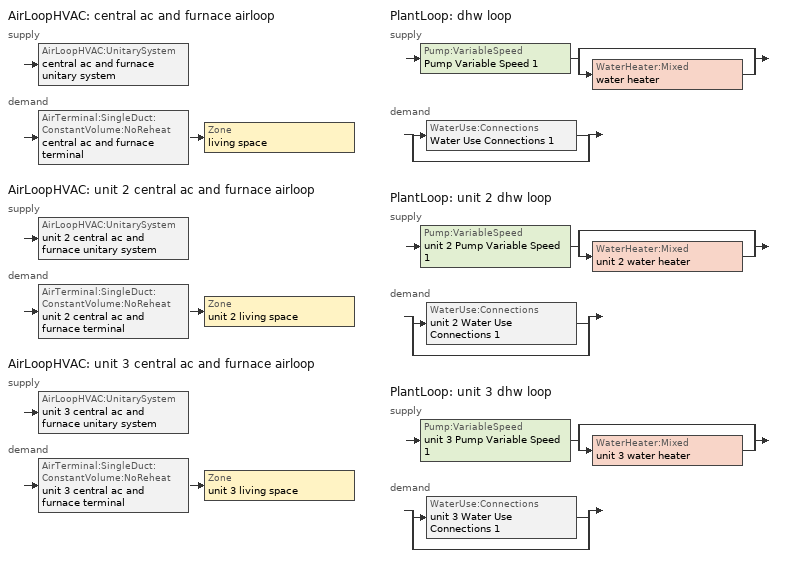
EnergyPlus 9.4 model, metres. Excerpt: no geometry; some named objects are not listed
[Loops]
AirLoopHVAC 'central ac and furnace airloop'
 supply: AirLoopHVAC:UnitarySystem 'central ac and furnace unitary system'
 demand: AirTerminal:SingleDuct:ConstantVolume:NoReheat 'central ac and furnace terminal' > Zone 'living space'
AirLoopHVAC 'unit 2 central ac and furnace airloop'
 supply: AirLoopHVAC:UnitarySystem 'unit 2 central ac and furnace unitary system'
 demand: AirTerminal:SingleDuct:ConstantVolume:NoReheat 'unit 2 central ac and furnace terminal' > Zone 'unit 2 living space'
AirLoopHVAC 'unit 3 central ac and furnace airloop'
 supply: AirLoopHVAC:UnitarySystem 'unit 3 central ac and furnace unitary system'
 demand: AirTerminal:SingleDuct:ConstantVolume:NoReheat 'unit 3 central ac and furnace terminal' > Zone 'unit 3 living space'
PlantLoop 'dhw loop'
 supply: Pump:VariableSpeed 'Pump Variable Speed 1' > split
  | bypass
  | WaterHeater:Mixed 'water heater'
 demand: split
  | WaterUse:Connections 'Water Use Connections 1'
  | bypass
PlantLoop 'unit 2 dhw loop'
 supply: Pump:VariableSpeed 'unit 2 Pump Variable Speed 1' > split
  | bypass
  | WaterHeater:Mixed 'unit 2 water heater'
 demand: split
  | WaterUse:Connections 'unit 2 Water Use Connections 1'
  | bypass
PlantLoop 'unit 3 dhw loop'
 supply: Pump:VariableSpeed 'unit 3 Pump Variable Speed 1' > split
  | bypass
  | WaterHeater:Mixed 'unit 3 water heater'
 demand: split
  | WaterUse:Connections 'unit 3 Water Use Connections 1'
  | bypass
[ZoneControl:Thermostat] Temperature Difference Between Cutout And Setpoint {deltaC}=0
Name | Zone or ZoneList | Control Type Schedule | Control 1
living space Thermostat | living space | living space Thermostat Schedule | living space temperature setpoint
unit 2 living space Thermostat | unit 2 living space | unit 2 living space Thermostat Schedule | unit 2 living space temperature setpoint
unit 3 living space Thermostat | unit 3 living space | unit 3 living space Thermostat Schedule | unit 3 living space temperature setpoint
[ThermostatSetpoint:DualSetpoint]
Name | Heating Setpoint Temperature Schedule | Cooling Setpoint Temperature Schedule
living space temperature setpoint | heating setpoint | cooling setpoint
unit 2 living space temperature setpoint | unit 2 heating setpoint | unit 2 cooling setpoint
unit 3 living space temperature setpoint | unit 3 heating setpoint | unit 3 cooling setpoint
[AirTerminal:SingleDuct:ConstantVolume:NoReheat]
Name | Availability Schedule | Maximum Air Flow Rate {m3/s}
central ac and furnace terminal | Always On Discrete | 0.602205
unit 2 central ac and furnace terminal | unit 2 Always On Discrete | 0.602677
unit 3 central ac and furnace terminal | unit 3 Always On Discrete | 0.59371
[ZoneHVAC:IdealLoadsAirSystem] Maximum Heating Supply Air Temperature {C}=50; Minimum Cooling Supply Air Temperature {C}=10; Maximum Heating Supply Air Humidity Ratio {kgWater/kgDryAir}=0.015; Minimum Cooling Supply Air Humidity Ratio {kgWater/kgDryAir}=0.01; Heating Limit=NoLimit; Cooling Limit=NoLimit; Dehumidification Control Type=None; Humidification Control Type=None
ideal residual; unit 2 ideal residual; unit 3 ideal residual
[Zone equipment]
living space: central ac and furnace terminal, ideal residual
unit 2 living space: unit 2 central ac and furnace terminal, unit 2 ideal residual
unit 3 living space: unit 3 central ac and furnace terminal, unit 3 ideal residual
[AirLoopHVAC] Design Return Air Flow Fraction of Supply Air Flow=1
Name | Design Supply Air Flow Rate {m3/s}
central ac and furnace airloop | 0.602205
unit 2 central ac and furnace airloop | 0.602677
unit 3 central ac and furnace airloop | 0.59371
[Sizing:System] Type of Load to Size On=Sensible; Design Outdoor Air Flow Rate {m3/s}=Autosize; Central Heating Maximum System Air Flow Ratio=0.3; Preheat Design Temperature {C}=7; Preheat Design Humidity Ratio {kgWater/kgDryAir}=0.008; Precool Design Temperature {C}=12.8; Precool Design Humidity Ratio {kgWater/kgDryAir}=0.008; Central Cooling Design Supply Air Temperature {C}=12.8; Central Heating Design Supply Air Temperature {C}=16.7; Type of Zone Sum to Use=NonCoincident; 100% Outdoor Air in Cooling=Yes; 100% Outdoor Air in Heating=Yes; Central Cooling Design Supply Air Humidity Ratio {kgWater/kgDryAir}=0.0085; Central Heating Design Supply Air Humidity Ratio {kgWater/kgDryAir}=0.008; Cooling Supply Air Flow Rate Method=DesignDay; Cooling Supply Air Flow Rate {m3/s}=0; Cooling Supply Air Flow Rate Per Floor Area {m3/s-m2}=0.00996765; Cooling Fraction of Autosized Cooling Supply Air Flow Rate=1; Cooling Supply Air Flow Rate Per Unit Cooling Capacity {m3/s-W}=3.94755e-05; Heating Supply Air Flow Rate Method=DesignDay; Heating Supply Air Flow Rate {m3/s}=0; Heating Supply Air Flow Rate Per Floor Area {m3/s-m2}=0.00996765; Heating Fraction of Autosized Heating Supply Air Flow Rate=1; Heating Fraction of Autosized Cooling Supply Air Flow Rate=1; Heating Supply Air Flow Rate Per Unit Heating Capacity {m3/s-W}=3.15882e-05; System Outdoor Air Method=ZoneSum; Zone Maximum Outdoor Air Fraction=1; Cooling Design Capacity Method=CoolingDesignCapacity; Cooling Design Capacity {W}=Autosize; Cooling Design Capacity Per Floor Area {W/m2}=234.7; Fraction of Autosized Cooling Design Capacity=1; Heating Design Capacity Method=HeatingDesignCapacity; Heating Design Capacity {W}=Autosize; Heating Design Capacity Per Floor Area {W/m2}=157; Fraction of Autosized Heating Design Capacity=1; Central Cooling Capacity Control Method=OnOff
central ac and furnace airloop; unit 2 central ac and furnace airloop; unit 3 central ac and furnace airloop
[AvailabilityManager:Scheduled]
Name | Schedule
central ac and furnace airloop Availability Manager | Always On Discrete
unit 2 central ac and furnace airloop Availability Manager | unit 2 Always On Discrete
unit 3 central ac and furnace airloop Availability Manager | unit 3 Always On Discrete
[AirLoopHVAC:UnitarySystem] Control Type=Load; Dehumidification Control Type=None; Fan Placement=BlowThrough; DX Heating Coil Sizing Ratio=1; Use DOAS DX Cooling Coil=No; Minimum Supply Air Temperature {C}=2; Latent Load Control=SensibleOnlyLoadControl; Cooling Supply Air Flow Rate Method=SupplyAirFlowRate; Heating Supply Air Flow Rate Method=SupplyAirFlowRate; Heating Supply Air Flow Rate {m3/s}=0.24966; No Load Supply Air Flow Rate {m3/s}=0; Maximum Supply Air Temperature {C}=48.8889; Maximum Outdoor Dry-Bulb Temperature for Supplemental Heater Operation {C}=21; Maximum Cycling Rate {cycles/hr}=2.5; Heat Pump Time Constant {s}=60; Fraction of On-Cycle Power Use=0.01; Heat Pump Fan Delay Time {s}=60; Ancillary On-Cycle Electric Power {W}=0; Ancillary Off-Cycle Electric Power {W}=0
Name | Controlling Zone or Thermostat Location | Availability Schedule | Supply Fan | Supply Air Fan Operating Mode Schedule | Heating Coil | Cooling Coil | Cooling Supply Air Flow Rate {m3/s}
central ac and furnace unitary system | living space | Always On Discrete | central ac and furnace supply fan | Always Off Discrete | central ac and furnace htg coil | central ac and furnace clg coil | 0.602205
unit 2 central ac and furnace unitary system | unit 2 living space | unit 2 Always On Discrete | unit 2 central ac and furnace supply fan | unit 2 Always Off Discrete | unit 2 central ac and furnace htg coil | unit 2 central ac and furnace clg coil | 0.602677
unit 3 central ac and furnace unitary system | unit 3 living space | unit 3 Always On Discrete | unit 3 central ac and furnace supply fan | unit 3 Always Off Discrete | unit 3 central ac and furnace htg coil | unit 3 central ac and furnace clg coil | 0.59371
[Fan:OnOff] Fan Total Efficiency=0.75; Pressure Rise {Pa}=794.58; Motor Efficiency=1; Motor In Airstream Fraction=1
Name | Availability Schedule | Maximum Flow Rate {m3/s} | Fan Power Ratio Function of Speed Ratio Curve | Fan Efficiency Ratio Function of Speed Ratio Curve
central ac and furnace supply fan | Always On Discrete | 0.602205 | Fan On Off Power Curve | Fan On Off Efficiency Curve
unit 2 central ac and furnace supply fan | unit 2 Always On Discrete | 0.602677 | unit 2 Fan On Off Power Curve | unit 2 Fan On Off Efficiency Curve
unit 3 central ac and furnace supply fan | unit 3 Always On Discrete | 0.59371 | unit 3 Fan On Off Power Curve | unit 3 Fan On Off Efficiency Curve
[Coil:Heating:Fuel] Fuel Type=NaturalGas; Burner Efficiency=0.78; Nominal Capacity {W}=8527.49; Parasitic Electric Load {W}=0; Parasitic Fuel Load {W}=0
Name | Availability Schedule
central ac and furnace htg coil | Always On Discrete
unit 2 central ac and furnace htg coil | unit 2 Always On Discrete
unit 3 central ac and furnace htg coil | unit 3 Always On Discrete
[Coil:Cooling:DX:SingleSpeed] Gross Rated Sensible Heat Ratio=0.740612; Gross Rated Cooling COP {W/W}=4.03878; Rated Evaporator Fan Power Per Volume Flow Rate {W/(m3/s)}=773.391; Minimum Outdoor Dry-Bulb Temperature for Compressor Operation {C}=-25; Nominal Time for Condensate Removal to Begin {s}=1000; Ratio of Initial Moisture Evaporation Rate and Steady State Latent Capacity=1.5; Maximum Cycling Rate {cycles/hr}=3; Latent Capacity Time Constant {s}=45; Condenser Type=AirCooled; Evaporative Condenser Effectiveness=0; Evaporative Condenser Air Flow Rate {m3/s}=Autosize; Evaporative Condenser Pump Rated Power Consumption {W}=Autosize; Crankcase Heater Capacity {W}=50; Maximum Outdoor Dry-Bulb Temperature for Crankcase Heater Operation {C}=10; Basin Heater Capacity {W/K}=0; Basin Heater Setpoint Temperature {C}=10
Name | Availability Schedule | Gross Rated Total Cooling Capacity {W} | Rated Air Flow Rate {m3/s} | Total Cooling Capacity Function of Temperature Curve | Total Cooling Capacity Function of Flow Fraction Curve | Energy Input Ratio Function of Temperature Curve | Energy Input Ratio Function of Flow Fraction Curve | Part Load Fraction Correlation Curve
central ac and furnace clg coil | Always On Discrete | 8992.89 | 0.475724 | Cool-CAP-fT1 | Cool-CAP-fFF1 | Cool-EIR-fT1 | Cool-EIR-fFF1 | Cool-PLF-fPLR1
unit 2 central ac and furnace clg coil | unit 2 Always On Discrete | 8996.99 | 0.475941 | unit 2 Cool-CAP-fT1 | unit 2 Cool-CAP-fFF1 | unit 2 Cool-EIR-fT1 | unit 2 Cool-EIR-fFF1 | unit 2 Cool-PLF-fPLR1
unit 3 central ac and furnace clg coil | unit 3 Always On Discrete | 8867.45 | 0.469089 | unit 3 Cool-CAP-fT1 | unit 3 Cool-CAP-fFF1 | unit 3 Cool-EIR-fT1 | unit 3 Cool-EIR-fFF1 | unit 3 Cool-PLF-fPLR1
[PlantLoop] Fluid Type=Water; Maximum Loop Temperature {C}=100; Minimum Loop Temperature {C}=0; Maximum Loop Flow Rate {m3/s}=0.01; Minimum Loop Flow Rate {m3/s}=0; Plant Loop Volume {m3}=0.003; Load Distribution Scheme=Optimal; Plant Loop Demand Calculation Scheme=SingleSetpoint
Name | Plant Equipment Operation Scheme
dhw loop | dhw loop Operation Schemes
unit 2 dhw loop | unit 2 dhw loop Operation Schemes
unit 3 dhw loop | unit 3 dhw loop Operation Schemes
[Sizing:Plant] Loop Type=Heating; Design Loop Exit Temperature {C}=52.6667; Loop Design Temperature Difference {deltaC}=5.55556; Sizing Option=NonCoincident; Zone Timesteps in Averaging Window=1; Coincident Sizing Factor Mode=None
dhw loop; unit 2 dhw loop; unit 3 dhw loop
[Pump:VariableSpeed] Design Maximum Flow Rate {m3/s}=0.01; Design Pump Head {Pa}=1; Design Power Consumption {W}=0; Motor Efficiency=1; Fraction of Motor Inefficiencies to Fluid Stream=0; Coefficient 1 of the Part Load Performance Curve=0; Coefficient 2 of the Part Load Performance Curve=1; Coefficient 3 of the Part Load Performance Curve=0; Coefficient 4 of the Part Load Performance Curve=0; Design Minimum Flow Rate {m3/s}=0; Pump Control Type=Intermittent; Skin Loss Radiative Fraction=0.5; Design Power Sizing Method=PowerPerFlowPerPressure; Design Electric Power per Unit Flow Rate {W/(m3/s)}=348701.1; Design Shaft Power per Unit Flow Rate per Unit Head {W/((m3/s)-Pa)}=1.28205; Design Minimum Flow Rate Fraction=0
Pump Variable Speed 1; unit 2 Pump Variable Speed 1; unit 3 Pump Variable Speed 1
[WaterHeater:Mixed] Tank Volume {m3}=0.107884; Deadband Temperature Difference {deltaC}=2; Maximum Temperature Limit {C}=99; Heater Control Type=Cycle; Heater Maximum Capacity {W}=10550.6; Heater Minimum Capacity {W}=0; Heater Ignition Minimum Flow Rate {m3/s}=0; Heater Ignition Delay {s}=0; Heater Fuel Type=NaturalGas; Heater Thermal Efficiency=0.785004; Off Cycle Parasitic Fuel Consumption Rate {W}=0; Off Cycle Parasitic Fuel Type=Electricity; Off Cycle Parasitic Heat Fraction to Tank=0; On Cycle Parasitic Fuel Consumption Rate {W}=0; On Cycle Parasitic Fuel Type=Electricity; On Cycle Parasitic Heat Fraction to Tank=0; Ambient Temperature Indicator=Zone; Off Cycle Loss Coefficient to Ambient Temperature {W/K}=2.29669; Off Cycle Loss Fraction to Zone=0.64; On Cycle Loss Coefficient to Ambient Temperature {W/K}=2.29669; On Cycle Loss Fraction to Zone=1; Use Side Effectiveness=1; Source Side Effectiveness=1; Use Side Design Flow Rate {m3/s}=Autosize; Source Side Design Flow Rate {m3/s}=Autosize; Indirect Water Heating Recovery Time {hr}=1.5; Source Side Flow Control Mode=IndirectHeatPrimarySetpoint
Name | Setpoint Temperature Schedule | Ambient Temperature Zone
water heater | WH Setpoint Temp | living space
unit 2 water heater | unit 2 WH Setpoint Temp | unit 2 living space
unit 3 water heater | unit 3 WH Setpoint Temp | unit 3 living space
[SetpointManager:Scheduled] Control Variable=Temperature
Name | Schedule | Setpoint Node or NodeList
Setpoint Manager Scheduled 1 | dhw temp
unit 2 Setpoint Manager Scheduled 1 | unit 2 dhw temp | unit 2 Node 12
unit 3 Setpoint Manager Scheduled 1 | unit 3 dhw temp | unit 3 Node 12
[WaterUse:Connections]
Name | Water Use Equipment Name 1 | Water Use Equipment Name 2 | Water Use Equipment Name 3 | Water Use Equipment Name 4
Water Use Connections 1 | dhw fixtures | dhw distribution waste | clothes washer | dishwasher
unit 2 Water Use Connections 1 | unit 2 dhw fixtures | unit 2 dhw distribution waste | unit 2 clothes washer | unit 2 dishwasher
unit 3 Water Use Connections 1 | unit 3 dhw fixtures | unit 3 dhw distribution waste | unit 3 clothes washer | unit 3 dishwasher
[WaterUse:Equipment]
Name | Peak Flow Rate {m3/s} | Flow Rate Fraction Schedule | Target Temperature Schedule
dhw fixtures | 0.000163736 | fixtures | Schedule Constant 1
dhw distribution waste | 6.24796e-05 | fixtures | Schedule Constant 1
clothes washer | 0.000226148 | clothes_washer | WH Setpoint Temp
dishwasher | 0.000413159 | dishwasher | WH Setpoint Temp
unit 2 dhw fixtures | 0.000119112 | unit 2 fixtures | unit 2 Schedule Constant 1
unit 2 dhw distribution waste | 4.54515e-05 | unit 2 fixtures | unit 2 Schedule Constant 1
unit 2 clothes washer | 8.55787e-05 | unit 2 clothes_washer | unit 2 WH Setpoint Temp
unit 2 dishwasher | 0.000233537 | unit 2 dishwasher | unit 2 WH Setpoint Temp
unit 3 dhw fixtures | 0.000124264 | unit 3 fixtures | unit 3 Schedule Constant 1
unit 3 dhw distribution waste | 4.74175e-05 | unit 3 fixtures | unit 3 Schedule Constant 1
unit 3 clothes washer | 9.61736e-05 | unit 3 clothes_washer | unit 3 WH Setpoint Temp
unit 3 dishwasher | 0.000221126 | unit 3 dishwasher | unit 3 WH Setpoint Temp
[PlantEquipmentOperationSchemes] Control Scheme Object Type 1=PlantEquipmentOperation:HeatingLoad; Control Scheme Schedule Name 1=Always On Discrete
Name | Control Scheme Name 1
dhw loop Operation Schemes | dhw loop Heating Operation Scheme
unit 2 dhw loop Operation Schemes | unit 2 dhw loop Heating Operation Scheme
unit 3 dhw loop Operation Schemes | unit 3 dhw loop Heating Operation Scheme
[PlantEquipmentOperation:HeatingLoad] Load Range Lower Limit 1 {W}=0; Load Range Upper Limit 1 {W}=1000000000
Name | Range Equipment List Name 1
dhw loop Heating Operation Scheme | dhw loop Heating Equipment List
unit 2 dhw loop Heating Operation Scheme | unit 2 dhw loop Heating Equipment List
unit 3 dhw loop Heating Operation Scheme | unit 3 dhw loop Heating Equipment List
[PlantEquipmentList]
dhw loop Heating Equipment List: WaterHeater:Mixed, water heater
unit 2 dhw loop Heating Equipment List: WaterHeater:Mixed, unit 2 water heater
unit 3 dhw loop Heating Equipment List: WaterHeater:Mixed, unit 3 water heater
[EnergyManagementSystem:GlobalVariable]
central_ac_and_furnace_airloop_0_DZ_T
central_ac_and_furnace_airloop_0_DZ_W
central_ac_and_furnace_airloop_0_RetCondToDZ
central_ac_and_furnace_airloop_0_RetCondToRP
central_ac_and_furnace_airloop_0_RetLatLkToRP
central_ac_and_furnace_airloop_0_RetSensLkToRP
central_ac_and_furnace_airloop_0_SupCondToDZ
central_ac_and_furnace_airloop_0_SupCondToLv
central_ac_and_furnace_airloop_0_SupLatLkToDZ
central_ac_and_furnace_airloop_0_SupLatLkToLv
central_ac_and_furnace_airloop_0_SupSensLkToDZ
central_ac_and_furnace_airloop_0_SupSensLkToLv
central_ac_and_furnace_airloop_AH_MFR
central_ac_and_furnace_airloop_AH_Tout
central_ac_and_furnace_airloop_AH_VFR
central_ac_and_furnace_airloop_AH_Wout
central_ac_and_furnace_airloop_Fan_RTF
central_ac_and_furnace_airloop_RA_T
central_ac_and_furnace_airloop_Ra_W
unit_2_central_ac_and_furnace_airloop_0_DZ_T
unit_2_central_ac_and_furnace_airloop_0_DZ_W
unit_2_central_ac_and_furnace_airloop_0_RetCondToDZ
unit_2_central_ac_and_furnace_airloop_0_RetCondToRP
unit_2_central_ac_and_furnace_airloop_0_RetLatLkToRP
unit_2_central_ac_and_furnace_airloop_0_RetSensLkToRP
unit_2_central_ac_and_furnace_airloop_0_SupCondToDZ
unit_2_central_ac_and_furnace_airloop_0_SupCondToLv
unit_2_central_ac_and_furnace_airloop_0_SupLatLkToDZ
unit_2_central_ac_and_furnace_airloop_0_SupLatLkToLv
unit_2_central_ac_and_furnace_airloop_0_SupSensLkToDZ
unit_2_central_ac_and_furnace_airloop_0_SupSensLkToLv
unit_2_central_ac_and_furnace_airloop_AH_MFR
unit_2_central_ac_and_furnace_airloop_AH_Tout
unit_2_central_ac_and_furnace_airloop_AH_VFR
unit_2_central_ac_and_furnace_airloop_AH_Wout
unit_2_central_ac_and_furnace_airloop_Fan_RTF
unit_2_central_ac_and_furnace_airloop_RA_T
unit_2_central_ac_and_furnace_airloop_Ra_W
unit_3_central_ac_and_furnace_airloop_0_DZ_T
unit_3_central_ac_and_furnace_airloop_0_DZ_W
unit_3_central_ac_and_furnace_airloop_0_RetCondToDZ
unit_3_central_ac_and_furnace_airloop_0_RetCondToRP
unit_3_central_ac_and_furnace_airloop_0_RetLatLkToRP
unit_3_central_ac_and_furnace_airloop_0_RetSensLkToRP
unit_3_central_ac_and_furnace_airloop_0_SupCondToDZ
unit_3_central_ac_and_furnace_airloop_0_SupCondToLv
unit_3_central_ac_and_furnace_airloop_0_SupLatLkToDZ
unit_3_central_ac_and_furnace_airloop_0_SupLatLkToLv
unit_3_central_ac_and_furnace_airloop_0_SupSensLkToDZ
unit_3_central_ac_and_furnace_airloop_0_SupSensLkToLv
unit_3_central_ac_and_furnace_airloop_AH_MFR
unit_3_central_ac_and_furnace_airloop_AH_Tout
unit_3_central_ac_and_furnace_airloop_AH_VFR
unit_3_central_ac_and_furnace_airloop_AH_Wout
unit_3_central_ac_and_furnace_airloop_Fan_RTF
unit_3_central_ac_and_furnace_airloop_RA_T
unit_3_central_ac_and_furnace_airloop_Ra_W
[EnergyManagementSystem:InternalVariable] Internal Data Index Key=central ac and furnace supply fan; Internal Data Type=Fan Maximum Mass Flow Rate
central_ac_and_furnace_airloop_max_sup_fan_mfr; unit_2_central_ac_and_furnace_airloop_max_sup_fan_mfr; unit_3_central_ac_and_furnace_airloop_max_sup_fan_mfr
[EnergyManagementSystem:Sensor]
Name | Output:Variable or Output:Meter Index Key | Output:Variable or Output:Meter
airflow_tin_s | living space | Zone Mean Air Temperature
airflow_tt_s | living space | Zone Outdoor Air Drybulb Temperature
airflow_win_s | living space | Zone Air Humidity Ratio
central_ac_and_furnace_airloop_0_DZ_T_s | Environment | Site Outdoor Air Drybulb Temperature
central_ac_and_furnace_airloop_0_DZ_W_s; out_wt_s; unit_2_central_ac_and_furnace_airloop_0_DZ_W_s; unit_2_out_wt_s; unit_3_central_ac_and_furnace_airloop_0_DZ_W_s; unit_3_out_wt_s |  | Site Outdoor Air Humidity Ratio
central_ac_and_furnace_airloop_AH_MFR_s | Node 4 | System Node Mass Flow Rate
central_ac_and_furnace_airloop_AH_Tout_s | Node 4 | System Node Temperature
central_ac_and_furnace_airloop_AH_VFR_s | Node 4 | System Node Current Density Volume Flow Rate
central_ac_and_furnace_airloop_AH_Wout_s | Node 4 | System Node Humidity Ratio
central_ac_and_furnace_airloop_Fan_RTF_s | central ac and furnace supply fan | Fan Runtime Fraction
central_ac_and_furnace_airloop_RA_T_s | Node 7 | System Node Temperature
central_ac_and_furnace_airloop_Ra_W_s | Node 7 | System Node Humidity Ratio
central_ac_and_furnace_clg_coil_s | central ac and furnace clg coil | Cooling Coil Electricity Energy
central_ac_and_furnace_htg_coil_s | central ac and furnace htg coil | Heating Coil NaturalGas Energy
central_ac_and_furnace_supply_fan_s; central_ac_and_furnace_supply_fan_s_1 | central ac and furnace supply fan | Fan Electricity Energy
clg_load_liv; unit_2_clg_load_liv; unit_3_clg_load_liv |  | Cooling:EnergyTransfer:Zone:LIVING SPACE
clg_load_tot; unit_2_clg_load_tot; unit_3_clg_load_tot |  | Cooling:EnergyTransfer
clg_sp_s | cooling setpoint | Schedule Value
clothes_dryer_exhaust_0_sch_s | clothes_dryer_exhaust | Schedule Value
cool_season | cooling season schedule | Schedule Value
htg_load_liv; unit_2_htg_load_liv; unit_3_htg_load_liv |  | Heating:EnergyTransfer:Zone:LIVING SPACE
htg_load_tot; unit_2_htg_load_tot; unit_3_htg_load_tot |  | Heating:EnergyTransfer
htg_sp_s | heating setpoint | Schedule Value
mech_vent_bath_fan_0_sch_s | mech vent bath fan 0 schedule | Schedule Value
mech_vent_range_fan_0_sch_s | mech vent range fan 0 schedule | Schedule Value
natural_vent_avail_s | natural vent avail schedule | Schedule Value
out_pb_s; unit_2_out_pb_s; unit_3_out_pb_s |  | Site Outdoor Air Barometric Pressure
site_vw_s; unit_2_site_vw_s; unit_3_site_vw_s |  | Site Wind Speed
unit_2_airflow_tin_s | unit 2 living space | Zone Mean Air Temperature
unit_2_airflow_tt_s | unit 2 living space | Zone Outdoor Air Drybulb Temperature
unit_2_airflow_win_s | unit 2 living space | Zone Air Humidity Ratio
unit_2_central_ac_and_furnace_airloop_0_DZ_T_s | unit 2 Environment | Site Outdoor Air Drybulb Temperature
unit_2_central_ac_and_furnace_airloop_AH_MFR_s | unit 2 Node 4 | System Node Mass Flow Rate
unit_2_central_ac_and_furnace_airloop_AH_Tout_s | unit 2 Node 4 | System Node Temperature
unit_2_central_ac_and_furnace_airloop_AH_VFR_s | unit 2 Node 4 | System Node Current Density Volume Flow Rate
unit_2_central_ac_and_furnace_airloop_AH_Wout_s | unit 2 Node 4 | System Node Humidity Ratio
unit_2_central_ac_and_furnace_airloop_Fan_RTF_s | unit 2 central ac and furnace supply fan | Fan Runtime Fraction
unit_2_central_ac_and_furnace_airloop_RA_T_s | unit 2 Node 7 | System Node Temperature
unit_2_central_ac_and_furnace_airloop_Ra_W_s | unit 2 Node 7 | System Node Humidity Ratio
unit_2_central_ac_and_furnace_clg_coil_s | unit 2 central ac and furnace clg coil | Cooling Coil Electricity Energy
unit_2_central_ac_and_furnace_htg_coil_s | unit 2 central ac and furnace htg coil | Heating Coil NaturalGas Energy
unit_2_central_ac_and_furnace_supply_fan_s; unit_2_central_ac_and_furnace_supply_fan_s_1 | unit 2 central ac and furnace supply fan | Fan Electricity Energy
unit_2_clg_sp_s | unit 2 cooling setpoint | Schedule Value
unit_2_clothes_dryer_exhaust_0_sch_s | unit 2 clothes_dryer_exhaust | Schedule Value
unit_2_cool_season | unit 2 cooling season schedule | Schedule Value
unit_2_htg_sp_s | unit 2 heating setpoint | Schedule Value
unit_2_mech_vent_bath_fan_0_sch_s | unit 2 mech vent bath fan 0 schedule | Schedule Value
unit_2_mech_vent_range_fan_0_sch_s | unit 2 mech vent range fan 0 schedule | Schedule Value
unit_2_natural_vent_avail_s | unit 2 natural vent avail schedule | Schedule Value
unit_2_water_heater_EC_adjustment_energy_consumption | unit 2 water heater EC adjustment | Other Equipment NaturalGas Energy
unit_2_water_heater_energy | unit 2 water heater | Water Heater NaturalGas Rate
unit_2_water_heater_off_cycle_parasitic | unit 2 water heater | Water Heater Off Cycle Parasitic Electricity Rate
unit_2_water_heater_on_cycle_parasitic | unit 2 water heater | Water Heater On Cycle Parasitic Electricity Rate
unit_3_airflow_tin_s | unit 3 living space | Zone Mean Air Temperature
unit_3_airflow_tt_s | unit 3 living space | Zone Outdoor Air Drybulb Temperature
unit_3_airflow_win_s | unit 3 living space | Zone Air Humidity Ratio
unit_3_central_ac_and_furnace_airloop_0_DZ_T_s | unit 3 Environment | Site Outdoor Air Drybulb Temperature
unit_3_central_ac_and_furnace_airloop_AH_MFR_s | unit 3 Node 4 | System Node Mass Flow Rate
unit_3_central_ac_and_furnace_airloop_AH_Tout_s | unit 3 Node 4 | System Node Temperature
unit_3_central_ac_and_furnace_airloop_AH_VFR_s | unit 3 Node 4 | System Node Current Density Volume Flow Rate
unit_3_central_ac_and_furnace_airloop_AH_Wout_s | unit 3 Node 4 | System Node Humidity Ratio
unit_3_central_ac_and_furnace_airloop_Fan_RTF_s | unit 3 central ac and furnace supply fan | Fan Runtime Fraction
unit_3_central_ac_and_furnace_airloop_RA_T_s | unit 3 Node 7 | System Node Temperature
unit_3_central_ac_and_furnace_airloop_Ra_W_s | unit 3 Node 7 | System Node Humidity Ratio
unit_3_central_ac_and_furnace_clg_coil_s | unit 3 central ac and furnace clg coil | Cooling Coil Electricity Energy
unit_3_central_ac_and_furnace_htg_coil_s | unit 3 central ac and furnace htg coil | Heating Coil NaturalGas Energy
unit_3_central_ac_and_furnace_supply_fan_s; unit_3_central_ac_and_furnace_supply_fan_s_1 | unit 3 central ac and furnace supply fan | Fan Electricity Energy
unit_3_clg_sp_s | unit 3 cooling setpoint | Schedule Value
unit_3_clothes_dryer_exhaust_0_sch_s | unit 3 clothes_dryer_exhaust | Schedule Value
unit_3_cool_season | unit 3 cooling season schedule | Schedule Value
unit_3_htg_sp_s | unit 3 heating setpoint | Schedule Value
unit_3_mech_vent_bath_fan_0_sch_s | unit 3 mech vent bath fan 0 schedule | Schedule Value
unit_3_mech_vent_range_fan_0_sch_s | unit 3 mech vent range fan 0 schedule | Schedule Value
unit_3_natural_vent_avail_s | unit 3 natural vent avail schedule | Schedule Value
unit_3_water_heater_EC_adjustment_energy_consumption | unit 3 water heater EC adjustment | Other Equipment NaturalGas Energy
unit_3_water_heater_energy | unit 3 water heater | Water Heater NaturalGas Rate
unit_3_water_heater_off_cycle_parasitic | unit 3 water heater | Water Heater Off Cycle Parasitic Electricity Rate
unit_3_water_heater_on_cycle_parasitic | unit 3 water heater | Water Heater On Cycle Parasitic Electricity Rate
water_heater_EC_adjustment_energy_consumption | water heater EC adjustment | Other Equipment NaturalGas Energy
water_heater_energy | water heater | Water Heater NaturalGas Rate
water_heater_off_cycle_parasitic | water heater | Water Heater Off Cycle Parasitic Electricity Rate
water_heater_on_cycle_parasitic | water heater | Water Heater On Cycle Parasitic Electricity Rate
[EnergyManagementSystem:Actuator]
Name | Actuated Component Unique | Actuated Component Type | Actuated Component Control Type
central_ac_and_furnace_airloop_0_RetCondToDZ_equip_act | central_ac_and_furnace_airloop_0_RetCondToDZ equip | OtherEquipment | Power Level
central_ac_and_furnace_airloop_0_RetCondToRP_equip_act | central_ac_and_furnace_airloop_0_RetCondToRP equip | OtherEquipment | Power Level
central_ac_and_furnace_airloop_0_RetLatLkToRP_equip_act | central_ac_and_furnace_airloop_0_RetLatLkToRP equip | OtherEquipment | Power Level
central_ac_and_furnace_airloop_0_RetSensLkToRP_equip_act | central_ac_and_furnace_airloop_0_RetSensLkToRP equip | OtherEquipment | Power Level
central_ac_and_furnace_airloop_0_SupCondToDZ_equip_act | central_ac_and_furnace_airloop_0_SupCondToDZ equip | OtherEquipment | Power Level
central_ac_and_furnace_airloop_0_SupCondToLv_equip_act | central_ac_and_furnace_airloop_0_SupCondToLv equip | OtherEquipment | Power Level
central_ac_and_furnace_airloop_0_SupLatLkToDZ_equip_act | central_ac_and_furnace_airloop_0_SupLatLkToDZ equip | OtherEquipment | Power Level
central_ac_and_furnace_airloop_0_SupLatLkToLv_equip_act | central_ac_and_furnace_airloop_0_SupLatLkToLv equip | OtherEquipment | Power Level
central_ac_and_furnace_airloop_0_SupSensLkToDZ_equip_act | central_ac_and_furnace_airloop_0_SupSensLkToDZ equip | OtherEquipment | Power Level
central_ac_and_furnace_airloop_0_SupSensLkToLv_equip_act | central_ac_and_furnace_airloop_0_SupSensLkToLv equip | OtherEquipment | Power Level
infil_flow_act | infil flow | Zone Infiltration | Air Exchange Flow Rate
mech_vent_house_fan_cfis_act | mech vent house fan cfis | ElectricEquipment | Electricity Rate
mech_vent_house_fan_latent_load_equip_act | mech vent house fan latent load equip | OtherEquipment | Power Level
mech_vent_house_fan_sensible_load_equip_act | mech vent house fan sensible load equip | OtherEquipment | Power Level
natural_vent_flow_act | natural vent flow | Zone Infiltration | Air Exchange Flow Rate
unit_2_central_ac_and_furnace_airloop_0_RetCondToDZ_equip_act | unit 2 central_ac_and_furnace_airloop_0_RetCondToDZ equip | OtherEquipment | Power Level
unit_2_central_ac_and_furnace_airloop_0_RetCondToRP_equip_act | unit 2 central_ac_and_furnace_airloop_0_RetCondToRP equip | OtherEquipment | Power Level
unit_2_central_ac_and_furnace_airloop_0_RetLatLkToRP_equip_act | unit 2 central_ac_and_furnace_airloop_0_RetLatLkToRP equip | OtherEquipment | Power Level
unit_2_central_ac_and_furnace_airloop_0_RetSensLkToRP_equip_act | unit 2 central_ac_and_furnace_airloop_0_RetSensLkToRP equip | OtherEquipment | Power Level
unit_2_central_ac_and_furnace_airloop_0_SupCondToDZ_equip_act | unit 2 central_ac_and_furnace_airloop_0_SupCondToDZ equip | OtherEquipment | Power Level
unit_2_central_ac_and_furnace_airloop_0_SupCondToLv_equip_act | unit 2 central_ac_and_furnace_airloop_0_SupCondToLv equip | OtherEquipment | Power Level
unit_2_central_ac_and_furnace_airloop_0_SupLatLkToDZ_equip_act | unit 2 central_ac_and_furnace_airloop_0_SupLatLkToDZ equip | OtherEquipment | Power Level
unit_2_central_ac_and_furnace_airloop_0_SupLatLkToLv_equip_act | unit 2 central_ac_and_furnace_airloop_0_SupLatLkToLv equip | OtherEquipment | Power Level
unit_2_central_ac_and_furnace_airloop_0_SupSensLkToDZ_equip_act | unit 2 central_ac_and_furnace_airloop_0_SupSensLkToDZ equip | OtherEquipment | Power Level
unit_2_central_ac_and_furnace_airloop_0_SupSensLkToLv_equip_act | unit 2 central_ac_and_furnace_airloop_0_SupSensLkToLv equip | OtherEquipment | Power Level
unit_2_infil_flow_act | unit 2 infil flow | Zone Infiltration | Air Exchange Flow Rate
unit_2_mech_vent_house_fan_cfis_act | unit 2 mech vent house fan cfis | ElectricEquipment | Electricity Rate
unit_2_mech_vent_house_fan_latent_load_equip_act | unit 2 mech vent house fan latent load equip | OtherEquipment | Power Level
unit_2_mech_vent_house_fan_sensible_load_equip_act | unit 2 mech vent house fan sensible load equip | OtherEquipment | Power Level
unit_2_natural_vent_flow_act | unit 2 natural vent flow | Zone Infiltration | Air Exchange Flow Rate
unit_2_water_heater_ec_adj_act | unit 2 water heater EC adjustment | OtherEquipment | Power Level
unit_2_whole_house_fan_act | unit 2 whole house fan | ElectricEquipment | Electricity Rate
unit_2_whole_house_fan_flow_act | unit 2 whole house fan flow | Zone Infiltration | Air Exchange Flow Rate
unit_3_central_ac_and_furnace_airloop_0_RetCondToDZ_equip_act | unit 3 central_ac_and_furnace_airloop_0_RetCondToDZ equip | OtherEquipment | Power Level
unit_3_central_ac_and_furnace_airloop_0_RetCondToRP_equip_act | unit 3 central_ac_and_furnace_airloop_0_RetCondToRP equip | OtherEquipment | Power Level
unit_3_central_ac_and_furnace_airloop_0_RetLatLkToRP_equip_act | unit 3 central_ac_and_furnace_airloop_0_RetLatLkToRP equip | OtherEquipment | Power Level
unit_3_central_ac_and_furnace_airloop_0_RetSensLkToRP_equip_act | unit 3 central_ac_and_furnace_airloop_0_RetSensLkToRP equip | OtherEquipment | Power Level
unit_3_central_ac_and_furnace_airloop_0_SupCondToDZ_equip_act | unit 3 central_ac_and_furnace_airloop_0_SupCondToDZ equip | OtherEquipment | Power Level
unit_3_central_ac_and_furnace_airloop_0_SupCondToLv_equip_act | unit 3 central_ac_and_furnace_airloop_0_SupCondToLv equip | OtherEquipment | Power Level
unit_3_central_ac_and_furnace_airloop_0_SupLatLkToDZ_equip_act | unit 3 central_ac_and_furnace_airloop_0_SupLatLkToDZ equip | OtherEquipment | Power Level
unit_3_central_ac_and_furnace_airloop_0_SupLatLkToLv_equip_act | unit 3 central_ac_and_furnace_airloop_0_SupLatLkToLv equip | OtherEquipment | Power Level
unit_3_central_ac_and_furnace_airloop_0_SupSensLkToDZ_equip_act | unit 3 central_ac_and_furnace_airloop_0_SupSensLkToDZ equip | OtherEquipment | Power Level
unit_3_central_ac_and_furnace_airloop_0_SupSensLkToLv_equip_act | unit 3 central_ac_and_furnace_airloop_0_SupSensLkToLv equip | OtherEquipment | Power Level
unit_3_infil_flow_act | unit 3 infil flow | Zone Infiltration | Air Exchange Flow Rate
unit_3_mech_vent_house_fan_cfis_act | unit 3 mech vent house fan cfis | ElectricEquipment | Electricity Rate
unit_3_mech_vent_house_fan_latent_load_equip_act | unit 3 mech vent house fan latent load equip | OtherEquipment | Power Level
unit_3_mech_vent_house_fan_sensible_load_equip_act | unit 3 mech vent house fan sensible load equip | OtherEquipment | Power Level
unit_3_natural_vent_flow_act | unit 3 natural vent flow | Zone Infiltration | Air Exchange Flow Rate
unit_3_water_heater_ec_adj_act | unit 3 water heater EC adjustment | OtherEquipment | Power Level
unit_3_whole_house_fan_act | unit 3 whole house fan | ElectricEquipment | Electricity Rate
unit_3_whole_house_fan_flow_act | unit 3 whole house fan flow | Zone Infiltration | Air Exchange Flow Rate
water_heater_ec_adj_act | water heater EC adjustment | OtherEquipment | Power Level
whole_house_fan_act | whole house fan | ElectricEquipment | Electricity Rate
whole_house_fan_flow_act | whole house fan flow | Zone Infiltration | Air Exchange Flow Rate
[EnergyManagementSystem:Program]
central_ac_and_furnace_airloop_0_duct_program: Set central_ac_and_furnace_airloop_AH_MFR = central_ac_and_furnace_airloop_AH_MFR_s; Set central_ac_and_furnace_airloop_Fan_RTF = central_ac_and_furnace_airloop_Fan_RTF_s; Set central_ac_and_furnace_airloop_AH_VFR = central_ac_and_furnace_airloop_AH_VFR_s; Set central_ac_and_furnace_airloop_AH_Tout = central_ac_and_furnace_airloop_AH_Tout_s; Set central_ac_and_furnace_airloop_AH_Wout = central_ac_and_furnace_airloop_AH_Wout_s; Set central_ac_and_furnace_airloop_RA_T = central_ac_and_furnace_airloop_RA_T_s; Set central_ac_and_furnace_airloop_Ra_W = central_ac_and_furnace_airloop_Ra_W_s; Set central_ac_and_furnace_airloop_0_DZ_T = central_ac_and_furnace_airloop_0_DZ_T_s; Set central_ac_and_furnace_airloop_0_DZ_W = central_ac_and_furnace_airloop_0_DZ_W_s; Run central_ac_and_furnace_airloop_0_duct_subroutine; Set central_ac_and_furnace_airloop_0_SupSensLkToLv_equip_act = central_ac_and_furnace_airloop_0_SupSensLkToLv; Set central_ac_and_furnace_airloop_0_SupLatLkToLv_equip_act = central_ac_and_furnace_airloop_0_SupLatLkToLv; Set central_ac_and_furnace_airloop_0_SupCondToLv_equip_act = central_ac_and_furnace_airloop_0_SupCondToLv; Set central_ac_and_furnace_airloop_0_RetSensLkToRP_equip_act = central_ac_and_furnace_airloop_0_RetSensLkToRP; Set central_ac_and_furnace_airloop_0_RetLatLkToRP_equip_act = central_ac_and_furnace_airloop_0_RetLatLkToRP; Set central_ac_and_furnace_airloop_0_RetCondToRP_equip_act = central_ac_and_furnace_airloop_0_RetCondToRP; Set central_ac_and_furnace_airloop_0_RetCondToDZ_equip_act = central_ac_and_furnace_airloop_0_RetCondToDZ; Set central_ac_and_furnace_airloop_0_SupCondToDZ_equip_act = central_ac_and_furnace_airloop_0_SupCondToDZ; Set central_ac_and_furnace_airloop_0_SupSensLkToDZ_equip_act = central_ac_and_furnace_airloop_0_SupSensLkToDZ; Set central_ac_and_furnace_airloop_0_SupLatLkToDZ_equip_act = central_ac_and_furnace_airloop_0_SupLatLkToDZ
central_ac_and_furnace_supply_fan_disaggregate_program: Set central_ac_and_furnace_supply_fan_clg = 0; If central_ac_and_furnace_clg_coil_s > 0; Set central_ac_and_furnace_supply_fan_clg = central_ac_and_furnace_supply_fan_s; EndIf
central_ac_and_furnace_supply_fan_disaggregate_program_1: Set central_ac_and_furnace_supply_fan_primary_htg = 0; If central_ac_and_furnace_htg_coil_s > 0; Set central_ac_and_furnace_supply_fan_primary_htg = central_ac_and_furnace_supply_fan_s_1; EndIf
infil_program: Set p_m = 0.14; Set p_s = 0.22; Set s_m = 270; Set s_s = 370; Set z_m = 9.99744; Set z_s = 2.4384; Set f_t = (((s_m/z_m)^p_m)*((z_s/s_s)^p_s)); Set Tdiff = airflow_tin_s-airflow_tt_s; Set dT = @Abs Tdiff; Set c = 0.021; Set Cs = 0.0652; Set Cw = 0.1483; Set n = 0.65; Set sft = (f_t*0.7000000000000001); Set temp1 = ((c*Cw)*((sft*site_vw_s)^(2*n)))^2; Set Qinf = (((c*Cs*(dT^n))^2)+temp1)^0.5; Set Qinf = (@Max Qinf 0); Set mech_vent_house_fan_sensible_load_equip_act = 0.0; Set mech_vent_house_fan_latent_load_equip_act = 0.0; Set OASupInPb = out_pb_s; Set OASupInTemp = airflow_tt_s; Set OASupInW = out_wt_s; Set OASupRho = (@RhoAirFnPbTdbW OASupInPb OASupInTemp OASupInW); Set OASupCp = (@CpAirFnW OASupInW); Set OASupInEnth = (@HFnTdbW OASupInTemp OASupInW); Set ZoneTemp = airflow_tin_s; Set ZoneW = airflow_win_s; Set ZoneCp = (@CpAirFnW ZoneW); Set ZoneAirEnth = (@HFnTdbW ZoneTemp ZoneW); Set mech_vent_house_fan_cfis_act = 0.0; Set QWHV_cfis_oa = 0.0; Set Qrange = 0; Set Qrange = Qrange + 0.0472 * mech_vent_range_fan_0_sch_s; Set Qbath = 0; Set Qbath = Qbath + 0.0236 * mech_vent_bath_fan_0_sch_s; Set Qdryer = 0; Set Qdryer = Qdryer + 0.0472 * clothes_dryer_exhaust_0_sch_s; Set QWHV_sup = 0.0; Set QWHV_exh = 0.0; Set QWHV_bal_erv_hrv = 0.0; Set Qexhaust = Qrange + Qbath + Qdryer + QWHV_exh + QWHV_bal_erv_hrv; Set Qsupply = QWHV_sup + QWHV_bal_erv_hrv + QWHV_cfis_oa; Set Qfan = (@Max Qexhaust Qsupply); If Qfan > 0; Set Qavg = ((Qexhaust + Qsupply) / 2.0); If ((@Abs (Qexhaust - Qavg)) / Qavg) <= 0.1; Set phi = 1; Else; Set phi = (Qinf / (Qinf + Qfan)); EndIf; Set Qinf_adj = phi * Qinf; Else; Set Qinf_adj = Qinf; EndIf; Set infil_flow_act = Qinf_adj; Set Qload = Qfan; Set Effectiveness_Sens = 0.0; Set Effectiveness_Lat = 0.0; Set Fan_MFR = Qload * OASupRho; Set FanTotalToLv = Fan_MFR * (OASupInEnth - ZoneAirEnth); Set FanSensToLv = Fan_MFR * ZoneCp * (OASupInTemp - ZoneTemp); Set FanLatToLv = FanTotalToLv - FanSensToLv; Set mech_vent_house_fan_sensible_load_equip_act = mech_vent_house_fan_sensible_load_equip_act + FanSensToLv; Set mech_vent_house_fan_latent_load_equip_act = mech_vent_house_fan_latent_load_equip_act + FanLatToLv
natural_vent_program: Set Tin = airflow_tin_s; Set Tout = airflow_tt_s; Set Wout = out_wt_s; Set Pbar = out_pb_s; Set Phiout = (@RhFnTdbWPb Tout Wout Pbar); Set MaxHR = 0.0115; Set MaxRH = 0.7; Set Tnvsp = (htg_sp_s + clg_sp_s) / 2; Set NVavail = natural_vent_avail_s; Set ClgSsnAvail = cool_season; If (Wout < MaxHR) && (Phiout < MaxRH) && (Tin > Tout) && (Tin > Tnvsp) && (ClgSsnAvail > 0); Set WHF_Flow = 0; Set Adj = (Tin-Tnvsp)/(Tin-Tout); Set Adj = (@Min Adj 1); Set Adj = (@Max Adj 0); If (WHF_Flow > 0); Set natural_vent_flow_act = 0; Set whole_house_fan_flow_act = WHF_Flow*Adj; Set WHF_W = 0; Set whole_house_fan_act = WHF_W*Adj; ElseIf (NVavail > 0); Set NVArea = 5743.971995904; Set Cs = 8.963020389461627e-05; Set Cw = 6.158219665777789e-05; Set Tdiff = Tin-Tout; Set dT = (@Abs Tdiff); Set Vwind = site_vw_s; Set SGNV = NVArea*Adj*((((Cs*dT)+(Cw*(Vwind^2)))^0.5)/1000); Set MaxNV = 1.7845905985536004; Set natural_vent_flow_act = (@Min SGNV MaxNV); Set whole_house_fan_flow_act = 0; Set whole_house_fan_act = 0; EndIf; Else; Set natural_vent_flow_act = 0; Set whole_house_fan_flow_act = 0; Set whole_house_fan_act = 0; EndIf
total_loads_program: Set loads_htg_tot = 0; Set loads_clg_tot = 0; If htg_load_liv > 0; Set loads_htg_tot = htg_load_tot - clg_load_tot; ElseIf clg_load_liv > 0; Set loads_clg_tot = clg_load_tot - htg_load_tot; EndIf
unit_2_central_ac_and_furnace_airloop_0_duct_program: Set central_ac_and_furnace_airloop_AH_MFR = unit_2_central_ac_and_furnace_airloop_AH_MFR_s; Set central_ac_and_furnace_airloop_Fan_RTF = unit_2_central_ac_and_furnace_airloop_Fan_RTF_s; Set central_ac_and_furnace_airloop_AH_VFR = unit_2_central_ac_and_furnace_airloop_AH_VFR_s; Set central_ac_and_furnace_airloop_AH_Tout = unit_2_central_ac_and_furnace_airloop_AH_Tout_s; Set central_ac_and_furnace_airloop_AH_Wout = unit_2_central_ac_and_furnace_airloop_AH_Wout_s; Set central_ac_and_furnace_airloop_RA_T = unit_2_central_ac_and_furnace_airloop_RA_T_s; Set central_ac_and_furnace_airloop_Ra_W = unit_2_central_ac_and_furnace_airloop_Ra_W_s; Set central_ac_and_furnace_airloop_0_DZ_T = unit_2_central_ac_and_furnace_airloop_0_DZ_T_s; Set central_ac_and_furnace_airloop_0_DZ_W = unit_2_central_ac_and_furnace_airloop_0_DZ_W_s; Run central_ac_and_furnace_airloop_0_duct_subroutine; Set unit_2_central_ac_and_furnace_airloop_0_SupSensLkToLv_equip_act = central_ac_and_furnace_airloop_0_SupSensLkToLv; Set unit_2_central_ac_and_furnace_airloop_0_SupLatLkToLv_equip_act = central_ac_and_furnace_airloop_0_SupLatLkToLv; Set unit_2_central_ac_and_furnace_airloop_0_SupCondToLv_equip_act = central_ac_and_furnace_airloop_0_SupCondToLv; Set unit_2_central_ac_and_furnace_airloop_0_RetSensLkToRP_equip_act = central_ac_and_furnace_airloop_0_RetSensLkToRP; Set unit_2_central_ac_and_furnace_airloop_0_RetLatLkToRP_equip_act = central_ac_and_furnace_airloop_0_RetLatLkToRP; Set unit_2_central_ac_and_furnace_airloop_0_RetCondToRP_equip_act = central_ac_and_furnace_airloop_0_RetCondToRP; Set unit_2_central_ac_and_furnace_airloop_0_RetCondToDZ_equip_act = central_ac_and_furnace_airloop_0_RetCondToDZ; Set unit_2_central_ac_and_furnace_airloop_0_SupCondToDZ_equip_act = central_ac_and_furnace_airloop_0_SupCondToDZ; Set unit_2_central_ac_and_furnace_airloop_0_SupSensLkToDZ_equip_act = central_ac_and_furnace_airloop_0_SupSensLkToDZ; Set unit_2_central_ac_and_furnace_airloop_0_SupLatLkToDZ_equip_act = central_ac_and_furnace_airloop_0_SupLatLkToDZ
unit_2_central_ac_and_furnace_supply_fan_disaggregate_program: Set unit_2_central_ac_and_furnace_supply_fan_clg = 0; If unit_2_central_ac_and_furnace_clg_coil_s > 0; Set unit_2_central_ac_and_furnace_supply_fan_clg = unit_2_central_ac_and_furnace_supply_fan_s; EndIf
unit_2_central_ac_and_furnace_supply_fan_disaggregate_program_1: Set unit_2_central_ac_and_furnace_supply_fan_primary_htg = 0; If unit_2_central_ac_and_furnace_htg_coil_s > 0; Set unit_2_central_ac_and_furnace_supply_fan_primary_htg = unit_2_central_ac_and_furnace_supply_fan_s_1; EndIf
[Schedule:File] Rows to Skip at Top=1; Number of Hours of Data=8760; Column Separator=Comma; Interpolate to Timestep=No; Minutes per Item=60
Name | File | Column Number
clothes_washer | /Users/kcu/Desktop/Scripting/NREL_Work/UCI/Github/urbanopt-example-geojson-project/UCI_MultiFamily_test/run/baseline_scenario_res_test/20/unit 1_schedules.csv | 12
dishwasher | /Users/kcu/Desktop/Scripting/NREL_Work/UCI/Github/urbanopt-example-geojson-project/UCI_MultiFamily_test/run/baseline_scenario_res_test/20/unit 1_schedules.csv | 10
fixtures | /Users/kcu/Desktop/Scripting/NREL_Work/UCI/Github/urbanopt-example-geojson-project/UCI_MultiFamily_test/run/baseline_scenario_res_test/20/unit 1_schedules.csv | 19
unit 2 clothes_washer | /Users/kcu/Desktop/Scripting/NREL_Work/UCI/Github/urbanopt-example-geojson-project/UCI_MultiFamily_test/run/baseline_scenario_res_test/20/unit 2_schedules.csv | 12
unit 2 dishwasher | /Users/kcu/Desktop/Scripting/NREL_Work/UCI/Github/urbanopt-example-geojson-project/UCI_MultiFamily_test/run/baseline_scenario_res_test/20/unit 2_schedules.csv | 10
unit 2 fixtures | /Users/kcu/Desktop/Scripting/NREL_Work/UCI/Github/urbanopt-example-geojson-project/UCI_MultiFamily_test/run/baseline_scenario_res_test/20/unit 2_schedules.csv | 19
unit 3 clothes_washer | /Users/kcu/Desktop/Scripting/NREL_Work/UCI/Github/urbanopt-example-geojson-project/UCI_MultiFamily_test/run/baseline_scenario_res_test/20/unit 3_schedules.csv | 12
unit 3 dishwasher | /Users/kcu/Desktop/Scripting/NREL_Work/UCI/Github/urbanopt-example-geojson-project/UCI_MultiFamily_test/run/baseline_scenario_res_test/20/unit 3_schedules.csv | 10
unit 3 fixtures | /Users/kcu/Desktop/Scripting/NREL_Work/UCI/Github/urbanopt-example-geojson-project/UCI_MultiFamily_test/run/baseline_scenario_res_test/20/unit 3_schedules.csv | 19
[Schedule:Compact]
living space Thermostat Schedule; unit 2 living space Thermostat Schedule; unit 3 living space Thermostat Schedule: Through: 12/31, For: AllDays, Until: 24:00, 4
[Schedule:Day:Interval]
heating setpoint allday1; unit 2 heating setpoint allday1; unit 3 heating setpoint allday1: No, 24:00, 21.6667
Schedule Day 3; Schedule Day 4; unit 2 Schedule Day 3; unit 2 Schedule Day 4; unit 3 Schedule Day 3; unit 3 Schedule Day 4: No, 24:00, 0
cooling setpoint allday1; cooling setpoint allday11; unit 2 cooling setpoint allday1; unit 2 cooling setpoint allday11; unit 3 cooling setpoint allday1; unit 3 cooling setpoint allday11: No, 24:00, 24.4444
cooling setpoint allday5; unit 2 cooling setpoint allday5; unit 3 cooling setpoint allday5: No, 24:00, 24.7222
[Schedule:Week:Daily]
heating setpoint Week Rule - Jan1-Dec31: heating setpoint allday1, heating setpoint allday1, heating setpoint allday1, heating setpoint allday1, heating setpoint allday1, heating setpoint allday1, heating setpoint allday1, Schedule Day 3, Schedule Day 3, Schedule Day 3, Schedule Day 3, Schedule Day 3
cooling setpoint Week Rule - Jan1-Apr29: cooling setpoint allday1, cooling setpoint allday1, cooling setpoint allday1, cooling setpoint allday1, cooling setpoint allday1, cooling setpoint allday1, cooling setpoint allday1, Schedule Day 4, Schedule Day 4, Schedule Day 4, Schedule Day 4, Schedule Day 4
cooling setpoint Week Rule - Apr30-May6: cooling setpoint allday1, cooling setpoint allday5, cooling setpoint allday5, cooling setpoint allday5, cooling setpoint allday5, cooling setpoint allday5, cooling setpoint allday5, Schedule Day 4, Schedule Day 4, Schedule Day 4, Schedule Day 4, Schedule Day 4
cooling setpoint Week Rule - May7-Oct28: cooling setpoint allday5, cooling setpoint allday5, cooling setpoint allday5, cooling setpoint allday5, cooling setpoint allday5, cooling setpoint allday5, cooling setpoint allday5, Schedule Day 4, Schedule Day 4, Schedule Day 4, Schedule Day 4, Schedule Day 4
cooling setpoint Week Rule - Oct29-Nov4: cooling setpoint allday5, cooling setpoint allday5, cooling setpoint allday5, cooling setpoint allday11, cooling setpoint allday11, cooling setpoint allday11, cooling setpoint allday11, Schedule Day 4, Schedule Day 4, Schedule Day 4, Schedule Day 4, Schedule Day 4
cooling setpoint Week Rule - Nov5-Dec31: cooling setpoint allday11, cooling setpoint allday11, cooling setpoint allday11, cooling setpoint allday11, cooling setpoint allday11, cooling setpoint allday11, cooling setpoint allday11, Schedule Day 4, Schedule Day 4, Schedule Day 4, Schedule Day 4, Schedule Day 4
unit 2 heating setpoint Week Rule - Jan1-Dec31: unit 2 heating setpoint allday1, unit 2 heating setpoint allday1, unit 2 heating setpoint allday1, unit 2 heating setpoint allday1, unit 2 heating setpoint allday1, unit 2 heating setpoint allday1, unit 2 heating setpoint allday1, unit 2 Schedule Day 3, unit 2 Schedule Day 3, unit 2 Schedule Day 3, unit 2 Schedule Day 3, unit 2 Schedule Day 3
unit 2 cooling setpoint Week Rule - Jan1-Apr29: unit 2 cooling setpoint allday1, unit 2 cooling setpoint allday1, unit 2 cooling setpoint allday1, unit 2 cooling setpoint allday1, unit 2 cooling setpoint allday1, unit 2 cooling setpoint allday1, unit 2 cooling setpoint allday1, unit 2 Schedule Day 4, unit 2 Schedule Day 4, unit 2 Schedule Day 4, unit 2 Schedule Day 4, unit 2 Schedule Day 4
unit 2 cooling setpoint Week Rule - Apr30-May6: unit 2 cooling setpoint allday1, unit 2 cooling setpoint allday5, unit 2 cooling setpoint allday5, unit 2 cooling setpoint allday5, unit 2 cooling setpoint allday5, unit 2 cooling setpoint allday5, unit 2 cooling setpoint allday5, unit 2 Schedule Day 4, unit 2 Schedule Day 4, unit 2 Schedule Day 4, unit 2 Schedule Day 4, unit 2 Schedule Day 4
unit 2 cooling setpoint Week Rule - May7-Oct28: unit 2 cooling setpoint allday5, unit 2 cooling setpoint allday5, unit 2 cooling setpoint allday5, unit 2 cooling setpoint allday5, unit 2 cooling setpoint allday5, unit 2 cooling setpoint allday5, unit 2 cooling setpoint allday5, unit 2 Schedule Day 4, unit 2 Schedule Day 4, unit 2 Schedule Day 4, unit 2 Schedule Day 4, unit 2 Schedule Day 4
unit 2 cooling setpoint Week Rule - Oct29-Nov4: unit 2 cooling setpoint allday5, unit 2 cooling setpoint allday5, unit 2 cooling setpoint allday5, unit 2 cooling setpoint allday11, unit 2 cooling setpoint allday11, unit 2 cooling setpoint allday11, unit 2 cooling setpoint allday11, unit 2 Schedule Day 4, unit 2 Schedule Day 4, unit 2 Schedule Day 4, unit 2 Schedule Day 4, unit 2 Schedule Day 4
unit 2 cooling setpoint Week Rule - Nov5-Dec31: unit 2 cooling setpoint allday11, unit 2 cooling setpoint allday11, unit 2 cooling setpoint allday11, unit 2 cooling setpoint allday11, unit 2 cooling setpoint allday11, unit 2 cooling setpoint allday11, unit 2 cooling setpoint allday11, unit 2 Schedule Day 4, unit 2 Schedule Day 4, unit 2 Schedule Day 4, unit 2 Schedule Day 4, unit 2 Schedule Day 4
unit 3 heating setpoint Week Rule - Jan1-Dec31: unit 3 heating setpoint allday1, unit 3 heating setpoint allday1, unit 3 heating setpoint allday1, unit 3 heating setpoint allday1, unit 3 heating setpoint allday1, unit 3 heating setpoint allday1, unit 3 heating setpoint allday1, unit 3 Schedule Day 3, unit 3 Schedule Day 3, unit 3 Schedule Day 3, unit 3 Schedule Day 3, unit 3 Schedule Day 3
unit 3 cooling setpoint Week Rule - Jan1-Apr29: unit 3 cooling setpoint allday1, unit 3 cooling setpoint allday1, unit 3 cooling setpoint allday1, unit 3 cooling setpoint allday1, unit 3 cooling setpoint allday1, unit 3 cooling setpoint allday1, unit 3 cooling setpoint allday1, unit 3 Schedule Day 4, unit 3 Schedule Day 4, unit 3 Schedule Day 4, unit 3 Schedule Day 4, unit 3 Schedule Day 4
unit 3 cooling setpoint Week Rule - Apr30-May6: unit 3 cooling setpoint allday1, unit 3 cooling setpoint allday5, unit 3 cooling setpoint allday5, unit 3 cooling setpoint allday5, unit 3 cooling setpoint allday5, unit 3 cooling setpoint allday5, unit 3 cooling setpoint allday5, unit 3 Schedule Day 4, unit 3 Schedule Day 4, unit 3 Schedule Day 4, unit 3 Schedule Day 4, unit 3 Schedule Day 4
unit 3 cooling setpoint Week Rule - May7-Oct28: unit 3 cooling setpoint allday5, unit 3 cooling setpoint allday5, unit 3 cooling setpoint allday5, unit 3 cooling setpoint allday5, unit 3 cooling setpoint allday5, unit 3 cooling setpoint allday5, unit 3 cooling setpoint allday5, unit 3 Schedule Day 4, unit 3 Schedule Day 4, unit 3 Schedule Day 4, unit 3 Schedule Day 4, unit 3 Schedule Day 4
unit 3 cooling setpoint Week Rule - Oct29-Nov4: unit 3 cooling setpoint allday5, unit 3 cooling setpoint allday5, unit 3 cooling setpoint allday5, unit 3 cooling setpoint allday11, unit 3 cooling setpoint allday11, unit 3 cooling setpoint allday11, unit 3 cooling setpoint allday11, unit 3 Schedule Day 4, unit 3 Schedule Day 4, unit 3 Schedule Day 4, unit 3 Schedule Day 4, unit 3 Schedule Day 4
unit 3 cooling setpoint Week Rule - Nov5-Dec31: unit 3 cooling setpoint allday11, unit 3 cooling setpoint allday11, unit 3 cooling setpoint allday11, unit 3 cooling setpoint allday11, unit 3 cooling setpoint allday11, unit 3 cooling setpoint allday11, unit 3 cooling setpoint allday11, unit 3 Schedule Day 4, unit 3 Schedule Day 4, unit 3 Schedule Day 4, unit 3 Schedule Day 4, unit 3 Schedule Day 4
[Schedule:Year]
heating setpoint: heating setpoint Week Rule - Jan1-Dec31, 1, 1, 12, 31
cooling setpoint: cooling setpoint Week Rule - Jan1-Apr29, 1, 1, 4, 29, cooling setpoint Week Rule - Apr30-May6, 4, 30, 5, 6, cooling setpoint Week Rule - May7-Oct28, 5, 7, 10, 28, cooling setpoint Week Rule - Oct29-Nov4, 10, 29, 11, 4, cooling setpoint Week Rule - Nov5-Dec31, 11, 5, 12, 31
unit 2 heating setpoint: unit 2 heating setpoint Week Rule - Jan1-Dec31, 1, 1, 12, 31
unit 2 cooling setpoint: unit 2 cooling setpoint Week Rule - Jan1-Apr29, 1, 1, 4, 29, unit 2 cooling setpoint Week Rule - Apr30-May6, 4, 30, 5, 6, unit 2 cooling setpoint Week Rule - May7-Oct28, 5, 7, 10, 28, unit 2 cooling setpoint Week Rule - Oct29-Nov4, 10, 29, 11, 4, unit 2 cooling setpoint Week Rule - Nov5-Dec31, 11, 5, 12, 31
unit 3 heating setpoint: unit 3 heating setpoint Week Rule - Jan1-Dec31, 1, 1, 12, 31
unit 3 cooling setpoint: unit 3 cooling setpoint Week Rule - Jan1-Apr29, 1, 1, 4, 29, unit 3 cooling setpoint Week Rule - Apr30-May6, 4, 30, 5, 6, unit 3 cooling setpoint Week Rule - May7-Oct28, 5, 7, 10, 28, unit 3 cooling setpoint Week Rule - Oct29-Nov4, 10, 29, 11, 4, unit 3 cooling setpoint Week Rule - Nov5-Dec31, 11, 5, 12, 31
[Schedule:Constant]
Name | Hourly Value
Always Off Discrete; unit 2 Always Off Discrete; unit 3 Always Off Discrete | 0
Always On Discrete; unit 2 Always On Discrete; unit 3 Always On Discrete | 1
dhw temp; unit 2 dhw temp; unit 2 WH Setpoint Temp; unit 3 dhw temp; unit 3 WH Setpoint Temp; WH Setpoint Temp | 52.6667
Schedule Constant 1; unit 2 Schedule Constant 1; unit 3 Schedule Constant 1 | 40.5556
[Curve:Exponent] Coefficient1 Constant=1; Coefficient2 Constant=0; Coefficient3 Constant=0; Minimum Value of x {BasedOnField A2}=0; Maximum Value of x {BasedOnField A2}=1
Fan On Off Power Curve; unit 2 Fan On Off Power Curve; unit 3 Fan On Off Power Curve
[Curve:Cubic] Coefficient1 Constant=1; Coefficient2 x=0; Coefficient3 x**2=0; Coefficient4 x**3=0; Minimum Value of x {BasedOnField A2}=0; Maximum Value of x {BasedOnField A2}=1
Fan On Off Efficiency Curve; unit 2 Fan On Off Efficiency Curve; unit 3 Fan On Off Efficiency Curve
[Curve:Biquadratic] Minimum Value of x {BasedOnField A2}=13.88; Maximum Value of x {BasedOnField A2}=23.88; Minimum Value of y {BasedOnField A3}=18.33; Maximum Value of y {BasedOnField A3}=51.66
Name | Coefficient1 Constant | Coefficient2 x | Coefficient3 x**2 | Coefficient4 y | Coefficient5 y**2 | Coefficient6 x*y
Cool-CAP-fT1; unit 2 Cool-CAP-fT1; unit 3 Cool-CAP-fT1 | 1.55736 | -0.0744482 | 0.0030986 | 0.00145958 | -4.1148e-05 | -0.000426714
Cool-EIR-fT1; unit 2 Cool-EIR-fT1; unit 3 Cool-EIR-fT1 | -0.350448 | 0.11681 | -0.00339951 | -0.00122609 | 0.000600809 | -0.000466884
[Curve:Quadratic] Minimum Value of x {BasedOnField A2}=0
Name | Coefficient1 Constant | Coefficient2 x | Coefficient3 x**2 | Maximum Value of x {BasedOnField A2} | Minimum Curve Output {BasedOnField A3} | Maximum Curve Output {BasedOnField A3}
Cool-CAP-fFF1; unit 2 Cool-CAP-fFF1; unit 3 Cool-CAP-fFF1 | 0.718664 | 0.417974 | -0.136638 | 2 | 0 | 2
Cool-EIR-fFF1; unit 2 Cool-EIR-fFF1; unit 3 Cool-EIR-fFF1 | 1.14349 | -0.13944 | -0.00404779 | 2 | 0 | 2
Cool-PLF-fPLR1; unit 2 Cool-PLF-fPLR1; unit 3 Cool-PLF-fPLR1 | 0.93 | 0.07 | 0 | 1 | 0.7 | 1
